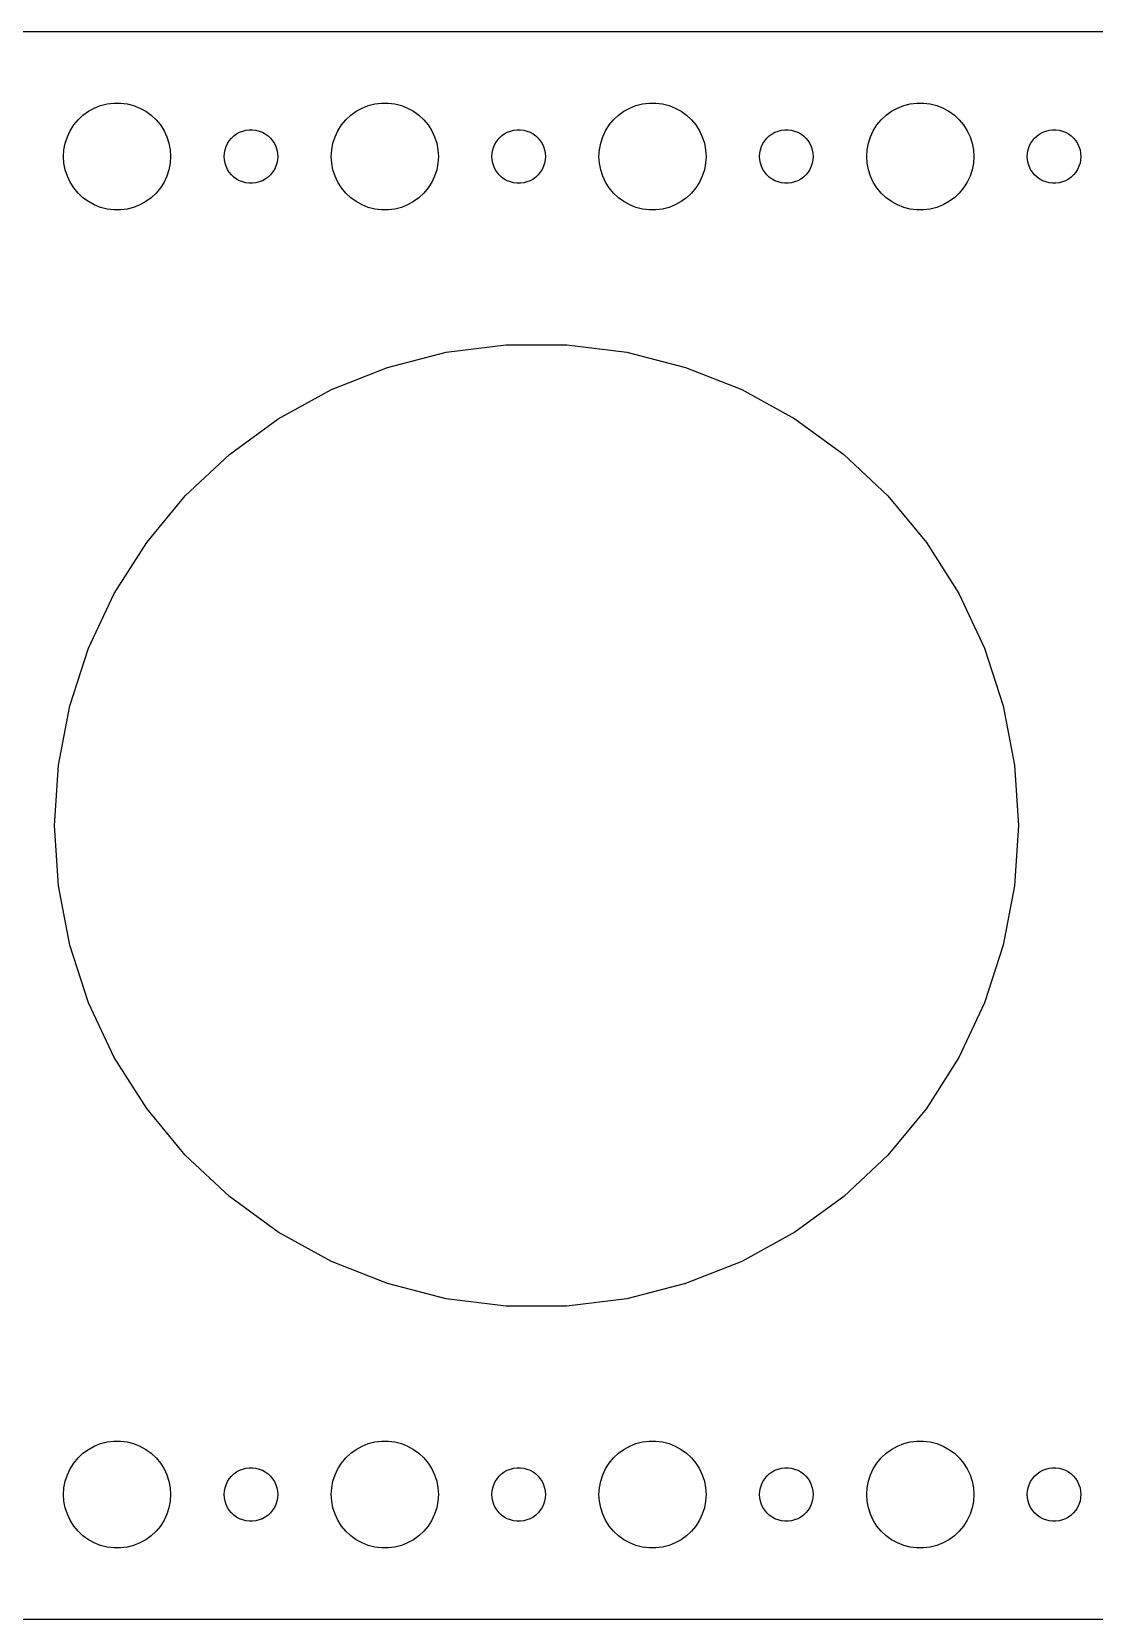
# Model space of a CAD drawing. Header units: metres. Extents: x -150 to 150, y -44 to 44.
# Drawn here: x -87.3 to -27.8, y -44.5 to 44.5 of the extents above; entities that cross this region are included whole.
import ezdxf

# ---------------------------------------------------------------- set-up
doc = ezdxf.new("R2010")
doc.units = ezdxf.units.M

msp = doc.modelspace()

# ---------------------------------------------------------------- linework, layer by layer
for p, q in [((144.814, 44.4901), (-144.814, 44.4901)), ((-84.1075, 40.033), (-83.7773, 40.2145)), ((-83.7773, 40.2145), (-83.427, 40.3532)), ((-83.427, 40.3532), (-83.0621, 40.4469)), ((-83.0621, 40.4469), (-82.6884, 40.4941)), ((-82.6884, 40.4941), (-82.3116, 40.4941)), ((-82.3116, 40.4941), (-81.9379, 40.4469)), ((-81.9379, 40.4469), (-81.573, 40.3532)), ((-81.573, 40.3532), (-81.2227, 40.2145)), ((-81.2227, 40.2145), (-80.8925, 40.033)), ((-69.1075, 40.033), (-68.7773, 40.2145)), ((-68.7773, 40.2145), (-68.427, 40.3532)), ((-68.427, 40.3532), (-68.0621, 40.4469)), ((-68.0621, 40.4469), (-67.6884, 40.4941)), ((-67.6884, 40.4941), (-67.3116, 40.4941)), ((-67.3116, 40.4941), (-66.9379, 40.4469)), ((-66.9379, 40.4469), (-66.573, 40.3532)), ((-66.573, 40.3532), (-66.2227, 40.2145)), ((-66.2227, 40.2145), (-65.8925, 40.033)), ((-54.1075, 40.033), (-53.7773, 40.2145)), ((-53.7773, 40.2145), (-53.427, 40.3532)), ((-53.427, 40.3532), (-53.0621, 40.4469)), ((-53.0621, 40.4469), (-52.6884, 40.4941)), ((-52.6884, 40.4941), (-52.3116, 40.4941)), ((-52.3116, 40.4941), (-51.9379, 40.4469)), ((-51.9379, 40.4469), (-51.5729, 40.3532)), ((-51.5729, 40.3532), (-51.2227, 40.2145)), ((-51.2227, 40.2145), (-50.8925, 40.033)), ((-39.1075, 40.033), (-38.7773, 40.2145)), ((-38.7773, 40.2145), (-38.427, 40.3532)), ((-38.427, 40.3532), (-38.0621, 40.4469)), ((-38.0621, 40.4469), (-37.6884, 40.4941)), ((-37.6884, 40.4941), (-37.3116, 40.4941)), ((-37.3116, 40.4941), (-36.9379, 40.4469)), ((-36.9379, 40.4469), (-36.5729, 40.3532)), ((-36.5729, 40.3532), (-36.2227, 40.2145)), ((-36.2227, 40.2145), (-35.8925, 40.033)), ((-85.1289, 38.9453), (-84.927, 39.2634)), ((-84.927, 39.2634), (-84.6869, 39.5536)), ((-84.6869, 39.5536), (-84.4123, 39.8115)), ((-84.4123, 39.8115), (-84.1075, 40.033)), ((-80.8925, 40.033), (-80.5877, 39.8115)), ((-80.5877, 39.8115), (-80.3131, 39.5536)), ((-80.3131, 39.5536), (-80.073, 39.2634)), ((-80.073, 39.2634), (-79.8711, 38.9453)), ((-70.1289, 38.9453), (-69.927, 39.2634)), ((-69.927, 39.2634), (-69.6869, 39.5536)), ((-69.6869, 39.5536), (-69.4123, 39.8115)), ((-69.4123, 39.8115), (-69.1075, 40.033)), ((-65.8925, 40.033), (-65.5877, 39.8115)), ((-65.5877, 39.8115), (-65.3131, 39.5536)), ((-65.3131, 39.5536), (-65.073, 39.2634)), ((-65.073, 39.2634), (-64.8711, 38.9453)), ((-55.1289, 38.9453), (-54.927, 39.2634)), ((-54.927, 39.2634), (-54.6869, 39.5536)), ((-54.6869, 39.5536), (-54.4123, 39.8115)), ((-54.4123, 39.8115), (-54.1075, 40.033)), ((-50.8925, 40.033), (-50.5877, 39.8115)), ((-50.5877, 39.8115), (-50.3131, 39.5536)), ((-50.3131, 39.5536), (-50.0729, 39.2634)), ((-50.0729, 39.2634), (-49.8711, 38.9453)), ((-40.1289, 38.9453), (-39.927, 39.2634)), ((-39.927, 39.2634), (-39.6869, 39.5536)), ((-39.6869, 39.5536), (-39.4123, 39.8115)), ((-39.4123, 39.8115), (-39.1075, 40.033)), ((-35.8925, 40.033), (-35.5877, 39.8115)), ((-35.5877, 39.8115), (-35.3131, 39.5536)), ((-35.3131, 39.5536), (-35.0729, 39.2634)), ((-35.0729, 39.2634), (-34.8711, 38.9453)), ((-85.4057, 38.2461), (-85.2893, 38.6044)), ((-85.2893, 38.6044), (-85.1289, 38.9453)), ((-79.8711, 38.9453), (-79.7107, 38.6044)), ((-79.7107, 38.6044), (-79.5943, 38.2461)), ((-76.3145, 38.2226), (-76.2135, 38.3817)), ((-76.2135, 38.3817), (-76.0934, 38.5268)), ((-76.0934, 38.5268), (-75.9561, 38.6558)), ((-75.9561, 38.6558), (-75.8037, 38.7665)), ((-75.8037, 38.7665), (-75.6387, 38.8572)), ((-75.6387, 38.8572), (-75.4635, 38.9266)), ((-75.4635, 38.9266), (-75.2811, 38.9734)), ((-75.2811, 38.9734), (-75.0942, 38.997)), ((-75.0942, 38.997), (-74.9058, 38.997)), ((-74.9058, 38.997), (-74.7189, 38.9734)), ((-74.7189, 38.9734), (-74.5365, 38.9266)), ((-74.5365, 38.9266), (-74.3613, 38.8572)), ((-74.3613, 38.8572), (-74.1963, 38.7665)), ((-74.1963, 38.7665), (-74.0439, 38.6558)), ((-74.0439, 38.6558), (-73.9065, 38.5268)), ((-73.9065, 38.5268), (-73.7865, 38.3817)), ((-73.7865, 38.3817), (-73.6855, 38.2226)), ((-70.4057, 38.2461), (-70.2893, 38.6044)), ((-70.2893, 38.6044), (-70.1289, 38.9453)), ((-64.8711, 38.9453), (-64.7107, 38.6044)), ((-64.7107, 38.6044), (-64.5943, 38.2461)), ((-61.3145, 38.2226), (-61.2135, 38.3817)), ((-61.2135, 38.3817), (-61.0934, 38.5268)), ((-61.0934, 38.5268), (-60.9561, 38.6558)), ((-60.9561, 38.6558), (-60.8037, 38.7665)), ((-60.8037, 38.7665), (-60.6387, 38.8572)), ((-60.6387, 38.8572), (-60.4635, 38.9266)), ((-60.4635, 38.9266), (-60.2811, 38.9734)), ((-60.2811, 38.9734), (-60.0942, 38.997)), ((-60.0942, 38.997), (-59.9058, 38.997)), ((-59.9058, 38.997), (-59.7189, 38.9734)), ((-59.7189, 38.9734), (-59.5365, 38.9266)), ((-59.5365, 38.9266), (-59.3613, 38.8572)), ((-59.3613, 38.8572), (-59.1963, 38.7665)), ((-59.1963, 38.7665), (-59.0439, 38.6558)), ((-59.0439, 38.6558), (-58.9065, 38.5268)), ((-58.9065, 38.5268), (-58.7865, 38.3817)), ((-58.7865, 38.3817), (-58.6855, 38.2226)), ((-55.4057, 38.2461), (-55.2893, 38.6044)), ((-55.2893, 38.6044), (-55.1289, 38.9453)), ((-49.8711, 38.9453), (-49.7107, 38.6044)), ((-49.7107, 38.6044), (-49.5942, 38.2461)), ((-46.3145, 38.2226), (-46.2135, 38.3817)), ((-46.2135, 38.3817), (-46.0934, 38.5268)), ((-46.0934, 38.5268), (-45.9561, 38.6558)), ((-45.9561, 38.6558), (-45.8037, 38.7665)), ((-45.8037, 38.7665), (-45.6387, 38.8572)), ((-45.6387, 38.8572), (-45.4635, 38.9266)), ((-45.4635, 38.9266), (-45.2811, 38.9734)), ((-45.2811, 38.9734), (-45.0942, 38.997)), ((-45.0942, 38.997), (-44.9058, 38.997)), ((-44.9058, 38.997), (-44.7189, 38.9734)), ((-44.7189, 38.9734), (-44.5365, 38.9266)), ((-44.5365, 38.9266), (-44.3613, 38.8572)), ((-44.3613, 38.8572), (-44.1963, 38.7665)), ((-44.1963, 38.7665), (-44.0439, 38.6558)), ((-44.0439, 38.6558), (-43.9065, 38.5268)), ((-43.9065, 38.5268), (-43.7865, 38.3817)), ((-43.7865, 38.3817), (-43.6855, 38.2226)), ((-40.4057, 38.2461), (-40.2893, 38.6044)), ((-40.2893, 38.6044), (-40.1289, 38.9453)), ((-34.8711, 38.9453), (-34.7107, 38.6044)), ((-34.7107, 38.6044), (-34.5942, 38.2461)), ((-31.3145, 38.2226), (-31.2135, 38.3817)), ((-31.2135, 38.3817), (-31.0934, 38.5268)), ((-31.0934, 38.5268), (-30.9561, 38.6558)), ((-30.9561, 38.6558), (-30.8037, 38.7665)), ((-30.8037, 38.7665), (-30.6387, 38.8572)), ((-30.6387, 38.8572), (-30.4635, 38.9266)), ((-30.4635, 38.9266), (-30.2811, 38.9734)), ((-30.2811, 38.9734), (-30.0942, 38.997)), ((-30.0942, 38.997), (-29.9058, 38.997)), ((-29.9058, 38.997), (-29.7189, 38.9734)), ((-29.7189, 38.9734), (-29.5365, 38.9266)), ((-29.5365, 38.9266), (-29.3613, 38.8572)), ((-29.3613, 38.8572), (-29.1963, 38.7665)), ((-29.1963, 38.7665), (-29.0439, 38.6558)), ((-29.0439, 38.6558), (-28.9065, 38.5268)), ((-28.9065, 38.5268), (-28.7865, 38.3817)), ((-28.7865, 38.3817), (-28.6855, 38.2226)), ((-85.5, 37.5), (-85.4763, 37.876)), ((-85.4763, 37.124), (-85.5, 37.5)), ((-85.4763, 37.876), (-85.4057, 38.2461)), ((-79.5943, 38.2461), (-79.5237, 37.876)), ((-79.5237, 37.876), (-79.5, 37.5)), ((-79.5, 37.5), (-79.5237, 37.124)), ((-76.5, 37.5), (-76.4882, 37.688)), ((-76.4882, 37.312), (-76.5, 37.5)), ((-76.4882, 37.688), (-76.4529, 37.873)), ((-76.4529, 37.873), (-76.3947, 38.0522)), ((-76.3947, 38.0522), (-76.3145, 38.2226)), ((-73.6855, 38.2226), (-73.6053, 38.0522)), ((-73.6053, 38.0522), (-73.5471, 37.873)), ((-73.5471, 37.873), (-73.5118, 37.688)), ((-73.5118, 37.688), (-73.5, 37.5)), ((-73.5, 37.5), (-73.5118, 37.312)), ((-70.5, 37.5), (-70.4763, 37.876)), ((-70.4763, 37.124), (-70.5, 37.5)), ((-70.4763, 37.876), (-70.4057, 38.2461)), ((-64.5943, 38.2461), (-64.5237, 37.876)), ((-64.5237, 37.876), (-64.5, 37.5)), ((-64.5, 37.5), (-64.5237, 37.124)), ((-61.5, 37.5), (-61.4882, 37.688)), ((-61.4882, 37.312), (-61.5, 37.5)), ((-61.4882, 37.688), (-61.4529, 37.873)), ((-61.4529, 37.873), (-61.3947, 38.0522)), ((-61.3947, 38.0522), (-61.3145, 38.2226)), ((-58.6855, 38.2226), (-58.6053, 38.0522)), ((-58.6053, 38.0522), (-58.5471, 37.873)), ((-58.5471, 37.873), (-58.5118, 37.688)), ((-58.5118, 37.688), (-58.5, 37.5)), ((-58.5, 37.5), (-58.5118, 37.312)), ((-55.5, 37.5), (-55.4763, 37.876)), ((-55.4763, 37.124), (-55.5, 37.5)), ((-55.4763, 37.876), (-55.4057, 38.2461)), ((-49.5942, 38.2461), (-49.5237, 37.876)), ((-49.5237, 37.876), (-49.5, 37.5)), ((-49.5, 37.5), (-49.5237, 37.124)), ((-46.5, 37.5), (-46.4882, 37.688)), ((-46.4882, 37.312), (-46.5, 37.5)), ((-46.4882, 37.688), (-46.4529, 37.873)), ((-46.4529, 37.873), (-46.3947, 38.0522)), ((-46.3947, 38.0522), (-46.3145, 38.2226)), ((-43.6855, 38.2226), (-43.6053, 38.0522)), ((-43.6053, 38.0522), (-43.5471, 37.873)), ((-43.5471, 37.873), (-43.5118, 37.688)), ((-43.5118, 37.688), (-43.5, 37.5)), ((-43.5, 37.5), (-43.5118, 37.312)), ((-40.5, 37.5), (-40.4763, 37.876)), ((-40.4763, 37.124), (-40.5, 37.5)), ((-40.4763, 37.876), (-40.4057, 38.2461)), ((-34.5942, 38.2461), (-34.5237, 37.876)), ((-34.5237, 37.876), (-34.5, 37.5)), ((-34.5, 37.5), (-34.5237, 37.124)), ((-31.5, 37.5), (-31.4882, 37.688)), ((-31.4882, 37.312), (-31.5, 37.5)), ((-31.4882, 37.688), (-31.4529, 37.873)), ((-31.4529, 37.873), (-31.3947, 38.0522)), ((-31.3947, 38.0522), (-31.3145, 38.2226)), ((-28.6855, 38.2226), (-28.6053, 38.0522)), ((-28.6053, 38.0522), (-28.5471, 37.873)), ((-28.5471, 37.873), (-28.5118, 37.688)), ((-28.5118, 37.688), (-28.5, 37.5)), ((-28.5, 37.5), (-28.5118, 37.312)), ((-85.4057, 36.7539), (-85.4763, 37.124)), ((-85.2893, 36.3956), (-85.4057, 36.7539)), ((-79.5943, 36.7539), (-79.7107, 36.3956)), ((-79.5237, 37.124), (-79.5943, 36.7539)), ((-76.4529, 37.127), (-76.4882, 37.312)), ((-76.3947, 36.9478), (-76.4529, 37.127)), ((-76.3145, 36.7774), (-76.3947, 36.9478)), ((-76.2135, 36.6183), (-76.3145, 36.7774)), ((-76.0934, 36.4732), (-76.2135, 36.6183)), ((-73.7865, 36.6183), (-73.9065, 36.4732)), ((-73.6855, 36.7774), (-73.7865, 36.6183)), ((-73.6053, 36.9478), (-73.6855, 36.7774)), ((-73.5471, 37.127), (-73.6053, 36.9478)), ((-73.5118, 37.312), (-73.5471, 37.127)), ((-70.4057, 36.7539), (-70.4763, 37.124)), ((-70.2893, 36.3956), (-70.4057, 36.7539)), ((-64.5943, 36.7539), (-64.7107, 36.3956)), ((-64.5237, 37.124), (-64.5943, 36.7539)), ((-61.4529, 37.127), (-61.4882, 37.312)), ((-61.3947, 36.9478), (-61.4529, 37.127)), ((-61.3145, 36.7774), (-61.3947, 36.9478)), ((-61.2135, 36.6183), (-61.3145, 36.7774)), ((-61.0934, 36.4732), (-61.2135, 36.6183)), ((-58.7865, 36.6183), (-58.9065, 36.4732)), ((-58.6855, 36.7774), (-58.7865, 36.6183)), ((-58.6053, 36.9478), (-58.6855, 36.7774)), ((-58.5471, 37.127), (-58.6053, 36.9478)), ((-58.5118, 37.312), (-58.5471, 37.127)), ((-55.4057, 36.7539), (-55.4763, 37.124)), ((-55.2893, 36.3956), (-55.4057, 36.7539)), ((-49.5942, 36.7539), (-49.7107, 36.3956)), ((-49.5237, 37.124), (-49.5942, 36.7539)), ((-46.4529, 37.127), (-46.4882, 37.312)), ((-46.3947, 36.9478), (-46.4529, 37.127)), ((-46.3145, 36.7774), (-46.3947, 36.9478)), ((-46.2135, 36.6183), (-46.3145, 36.7774)), ((-46.0934, 36.4732), (-46.2135, 36.6183)), ((-43.7865, 36.6183), (-43.9065, 36.4732)), ((-43.6855, 36.7774), (-43.7865, 36.6183)), ((-43.6053, 36.9478), (-43.6855, 36.7774)), ((-43.5471, 37.127), (-43.6053, 36.9478)), ((-43.5118, 37.312), (-43.5471, 37.127)), ((-40.4057, 36.7539), (-40.4763, 37.124)), ((-40.2893, 36.3956), (-40.4057, 36.7539)), ((-34.5942, 36.7539), (-34.7107, 36.3956)), ((-34.5237, 37.124), (-34.5942, 36.7539)), ((-31.4529, 37.127), (-31.4882, 37.312)), ((-31.3947, 36.9478), (-31.4529, 37.127)), ((-31.3145, 36.7774), (-31.3947, 36.9478)), ((-31.2135, 36.6183), (-31.3145, 36.7774)), ((-31.0934, 36.4732), (-31.2135, 36.6183)), ((-28.7865, 36.6183), (-28.9065, 36.4732)), ((-28.6855, 36.7774), (-28.7865, 36.6183)), ((-28.6053, 36.9478), (-28.6855, 36.7774)), ((-28.5471, 37.127), (-28.6053, 36.9478)), ((-28.5118, 37.312), (-28.5471, 37.127)), ((-85.1289, 36.0547), (-85.2893, 36.3956)), ((-84.927, 35.7366), (-85.1289, 36.0547)), ((-84.6869, 35.4464), (-84.927, 35.7366)), ((-80.073, 35.7366), (-80.3131, 35.4464)), ((-79.8711, 36.0547), (-80.073, 35.7366)), ((-79.7107, 36.3956), (-79.8711, 36.0547)), ((-75.9561, 36.3442), (-76.0934, 36.4732)), ((-75.8037, 36.2335), (-75.9561, 36.3442)), ((-75.6387, 36.1428), (-75.8037, 36.2335)), ((-75.4635, 36.0734), (-75.6387, 36.1428)), ((-75.2811, 36.0266), (-75.4635, 36.0734)), ((-75.0942, 36.003), (-75.2811, 36.0266)), ((-74.9058, 36.003), (-75.0942, 36.003)), ((-74.7189, 36.0266), (-74.9058, 36.003)), ((-74.5365, 36.0734), (-74.7189, 36.0266)), ((-74.3613, 36.1428), (-74.5365, 36.0734)), ((-74.1963, 36.2335), (-74.3613, 36.1428)), ((-74.0439, 36.3442), (-74.1963, 36.2335)), ((-73.9065, 36.4732), (-74.0439, 36.3442)), ((-70.1289, 36.0547), (-70.2893, 36.3956)), ((-69.927, 35.7366), (-70.1289, 36.0547)), ((-69.6869, 35.4464), (-69.927, 35.7366)), ((-65.073, 35.7366), (-65.3131, 35.4464)), ((-64.8711, 36.0547), (-65.073, 35.7366)), ((-64.7107, 36.3956), (-64.8711, 36.0547)), ((-60.9561, 36.3442), (-61.0934, 36.4732)), ((-60.8037, 36.2335), (-60.9561, 36.3442)), ((-60.6387, 36.1428), (-60.8037, 36.2335)), ((-60.4635, 36.0734), (-60.6387, 36.1428)), ((-60.2811, 36.0266), (-60.4635, 36.0734)), ((-60.0942, 36.003), (-60.2811, 36.0266)), ((-59.9058, 36.003), (-60.0942, 36.003)), ((-59.7189, 36.0266), (-59.9058, 36.003)), ((-59.5365, 36.0734), (-59.7189, 36.0266)), ((-59.3613, 36.1428), (-59.5365, 36.0734)), ((-59.1963, 36.2335), (-59.3613, 36.1428)), ((-59.0439, 36.3442), (-59.1963, 36.2335)), ((-58.9065, 36.4732), (-59.0439, 36.3442)), ((-55.1289, 36.0547), (-55.2893, 36.3956)), ((-54.927, 35.7366), (-55.1289, 36.0547)), ((-54.6869, 35.4464), (-54.927, 35.7366)), ((-50.0729, 35.7366), (-50.3131, 35.4464)), ((-49.8711, 36.0547), (-50.0729, 35.7366)), ((-49.7107, 36.3956), (-49.8711, 36.0547)), ((-45.9561, 36.3442), (-46.0934, 36.4732)), ((-45.8037, 36.2335), (-45.9561, 36.3442)), ((-45.6387, 36.1428), (-45.8037, 36.2335)), ((-45.4635, 36.0734), (-45.6387, 36.1428)), ((-45.2811, 36.0266), (-45.4635, 36.0734)), ((-45.0942, 36.003), (-45.2811, 36.0266)), ((-44.9058, 36.003), (-45.0942, 36.003)), ((-44.7189, 36.0266), (-44.9058, 36.003)), ((-44.5365, 36.0734), (-44.7189, 36.0266)), ((-44.3613, 36.1428), (-44.5365, 36.0734)), ((-44.1963, 36.2335), (-44.3613, 36.1428)), ((-44.0439, 36.3442), (-44.1963, 36.2335)), ((-43.9065, 36.4732), (-44.0439, 36.3442)), ((-40.1289, 36.0547), (-40.2893, 36.3956)), ((-39.927, 35.7366), (-40.1289, 36.0547)), ((-39.6869, 35.4464), (-39.927, 35.7366)), ((-35.0729, 35.7366), (-35.3131, 35.4464)), ((-34.8711, 36.0547), (-35.0729, 35.7366)), ((-34.7107, 36.3956), (-34.8711, 36.0547)), ((-30.9561, 36.3442), (-31.0934, 36.4732)), ((-30.8037, 36.2335), (-30.9561, 36.3442)), ((-30.6387, 36.1428), (-30.8037, 36.2335)), ((-30.4635, 36.0734), (-30.6387, 36.1428)), ((-30.2811, 36.0266), (-30.4635, 36.0734)), ((-30.0942, 36.003), (-30.2811, 36.0266)), ((-29.9058, 36.003), (-30.0942, 36.003)), ((-29.7189, 36.0266), (-29.9058, 36.003)), ((-29.5365, 36.0734), (-29.7189, 36.0266)), ((-29.3613, 36.1428), (-29.5365, 36.0734)), ((-29.1963, 36.2335), (-29.3613, 36.1428)), ((-29.0439, 36.3442), (-29.1963, 36.2335)), ((-28.9065, 36.4732), (-29.0439, 36.3442)), ((-84.4123, 35.1885), (-84.6869, 35.4464)), ((-84.1075, 34.967), (-84.4123, 35.1885)), ((-83.7773, 34.7855), (-84.1075, 34.967)), ((-83.427, 34.6468), (-83.7773, 34.7855)), ((-81.2227, 34.7855), (-81.573, 34.6468)), ((-80.8925, 34.967), (-81.2227, 34.7855)), ((-80.5877, 35.1885), (-80.8925, 34.967)), ((-80.3131, 35.4464), (-80.5877, 35.1885)), ((-69.4123, 35.1885), (-69.6869, 35.4464)), ((-69.1075, 34.967), (-69.4123, 35.1885)), ((-68.7773, 34.7855), (-69.1075, 34.967)), ((-68.427, 34.6468), (-68.7773, 34.7855)), ((-66.2227, 34.7855), (-66.573, 34.6468)), ((-65.8925, 34.967), (-66.2227, 34.7855)), ((-65.5877, 35.1885), (-65.8925, 34.967)), ((-65.3131, 35.4464), (-65.5877, 35.1885)), ((-54.4123, 35.1885), (-54.6869, 35.4464)), ((-54.1075, 34.967), (-54.4123, 35.1885)), ((-53.7773, 34.7855), (-54.1075, 34.967)), ((-53.427, 34.6468), (-53.7773, 34.7855)), ((-51.2227, 34.7855), (-51.5729, 34.6468)), ((-50.8925, 34.967), (-51.2227, 34.7855)), ((-50.5877, 35.1885), (-50.8925, 34.967)), ((-50.3131, 35.4464), (-50.5877, 35.1885)), ((-39.4123, 35.1885), (-39.6869, 35.4464)), ((-39.1075, 34.967), (-39.4123, 35.1885)), ((-38.7773, 34.7855), (-39.1075, 34.967)), ((-38.427, 34.6468), (-38.7773, 34.7855)), ((-36.2227, 34.7855), (-36.5729, 34.6468)), ((-35.8925, 34.967), (-36.2227, 34.7855)), ((-35.5877, 35.1885), (-35.8925, 34.967)), ((-35.3131, 35.4464), (-35.5877, 35.1885)), ((-83.0621, 34.5531), (-83.427, 34.6468)), ((-82.6884, 34.5059), (-83.0621, 34.5531)), ((-82.3116, 34.5059), (-82.6884, 34.5059)), ((-81.9379, 34.5531), (-82.3116, 34.5059)), ((-81.573, 34.6468), (-81.9379, 34.5531)), ((-68.0621, 34.5531), (-68.427, 34.6468)), ((-67.6884, 34.5059), (-68.0621, 34.5531)), ((-67.3116, 34.5059), (-67.6884, 34.5059)), ((-66.9379, 34.5531), (-67.3116, 34.5059)), ((-66.573, 34.6468), (-66.9379, 34.5531)), ((-53.0621, 34.5531), (-53.427, 34.6468)), ((-52.6884, 34.5059), (-53.0621, 34.5531)), ((-52.3116, 34.5059), (-52.6884, 34.5059)), ((-51.9379, 34.5531), (-52.3116, 34.5059)), ((-51.5729, 34.6468), (-51.9379, 34.5531)), ((-38.0621, 34.5531), (-38.427, 34.6468)), ((-37.6884, 34.5059), (-38.0621, 34.5531)), ((-37.3116, 34.5059), (-37.6884, 34.5059)), ((-36.9379, 34.5531), (-37.3116, 34.5059)), ((-36.5729, 34.6468), (-36.9379, 34.5531)), ((-64.0593, 26.5217), (-60.6953, 26.9467)), ((-60.6953, 26.9467), (-57.3047, 26.9467)), ((-57.3047, 26.9467), (-53.9407, 26.5217)), ((-67.3435, 25.6785), (-64.0593, 26.5217)), ((-53.9407, 26.5217), (-50.6565, 25.6785)), ((-70.496, 24.4303), (-67.3435, 25.6785)), ((-50.6565, 25.6785), (-47.504, 24.4303)), ((-73.4673, 22.7968), (-70.496, 24.4303)), ((-47.504, 24.4303), (-44.5327, 22.7968)), ((-76.2104, 20.8038), (-73.4673, 22.7968)), ((-44.5327, 22.7968), (-41.7896, 20.8038)), ((-78.6821, 18.4828), (-76.2104, 20.8038)), ((-41.7896, 20.8038), (-39.3178, 18.4828)), ((-80.8435, 15.8702), (-78.6821, 18.4828)), ((-39.3178, 18.4828), (-37.1565, 15.8702)), ((-82.6603, 13.0073), (-80.8435, 15.8702)), ((-37.1565, 15.8702), (-35.3397, 13.0073)), ((-84.104, 9.93936), (-82.6603, 13.0073)), ((-35.3397, 13.0073), (-33.896, 9.93936)), ((-85.1517, 6.71461), (-84.104, 9.93936)), ((-33.896, 9.93936), (-32.8483, 6.71461)), ((-85.7871, 3.38399), (-85.1517, 6.71461)), ((-32.8483, 6.71461), (-32.2129, 3.38399)), ((-86, 0), (-85.7871, 3.38399)), ((-32.2129, 3.38399), (-32, 0)), ((-85.7871, -3.38399), (-86, 0)), ((-32, 0), (-32.2129, -3.38399)), ((-85.1517, -6.71461), (-85.7871, -3.38399)), ((-32.2129, -3.38399), (-32.8483, -6.71461)), ((-84.104, -9.93936), (-85.1517, -6.71461)), ((-32.8483, -6.71461), (-33.896, -9.93936)), ((-82.6603, -13.0073), (-84.104, -9.93936)), ((-33.896, -9.93936), (-35.3397, -13.0073)), ((-80.8435, -15.8702), (-82.6603, -13.0073)), ((-35.3397, -13.0073), (-37.1565, -15.8702)), ((-78.6821, -18.4828), (-80.8435, -15.8702)), ((-37.1565, -15.8702), (-39.3178, -18.4828)), ((-76.2104, -20.8038), (-78.6821, -18.4828)), ((-39.3178, -18.4828), (-41.7896, -20.8038)), ((-73.4673, -22.7968), (-76.2104, -20.8038)), ((-41.7896, -20.8038), (-44.5327, -22.7968)), ((-70.496, -24.4303), (-73.4673, -22.7968)), ((-44.5327, -22.7968), (-47.504, -24.4303)), ((-67.3435, -25.6785), (-70.496, -24.4303)), ((-47.504, -24.4303), (-50.6565, -25.6785)), ((-64.0593, -26.5217), (-67.3435, -25.6785)), ((-50.6565, -25.6785), (-53.9407, -26.5217)), ((-60.6953, -26.9467), (-64.0593, -26.5217)), ((-53.9407, -26.5217), (-57.3047, -26.9467)), ((-57.3047, -26.9467), (-60.6953, -26.9467)), ((-83.7773, -34.7855), (-83.427, -34.6468)), ((-83.427, -34.6468), (-83.0621, -34.5531)), ((-83.0621, -34.5531), (-82.6884, -34.5059)), ((-82.6884, -34.5059), (-82.3116, -34.5059)), ((-82.3116, -34.5059), (-81.9379, -34.5531)), ((-81.9379, -34.5531), (-81.573, -34.6468)), ((-81.573, -34.6468), (-81.2227, -34.7855)), ((-68.7773, -34.7855), (-68.427, -34.6468)), ((-68.427, -34.6468), (-68.0621, -34.5531)), ((-68.0621, -34.5531), (-67.6884, -34.5059)), ((-67.6884, -34.5059), (-67.3116, -34.5059)), ((-67.3116, -34.5059), (-66.9379, -34.5531)), ((-66.9379, -34.5531), (-66.573, -34.6468)), ((-66.573, -34.6468), (-66.2227, -34.7855)), ((-53.7773, -34.7855), (-53.427, -34.6468)), ((-53.427, -34.6468), (-53.0621, -34.5531)), ((-53.0621, -34.5531), (-52.6884, -34.5059)), ((-52.6884, -34.5059), (-52.3116, -34.5059)), ((-52.3116, -34.5059), (-51.9379, -34.5531)), ((-51.9379, -34.5531), (-51.5729, -34.6468)), ((-51.5729, -34.6468), (-51.2227, -34.7855)), ((-38.7773, -34.7855), (-38.427, -34.6468)), ((-38.427, -34.6468), (-38.0621, -34.5531)), ((-38.0621, -34.5531), (-37.6884, -34.5059)), ((-37.6884, -34.5059), (-37.3116, -34.5059)), ((-37.3116, -34.5059), (-36.9379, -34.5531)), ((-36.9379, -34.5531), (-36.5729, -34.6468)), ((-36.5729, -34.6468), (-36.2227, -34.7855)), ((-84.927, -35.7366), (-84.6869, -35.4464)), ((-84.6869, -35.4464), (-84.4123, -35.1885)), ((-84.4123, -35.1885), (-84.1075, -34.967)), ((-84.1075, -34.967), (-83.7773, -34.7855)), ((-81.2227, -34.7855), (-80.8925, -34.967)), ((-80.8925, -34.967), (-80.5877, -35.1885)), ((-80.5877, -35.1885), (-80.3131, -35.4464)), ((-80.3131, -35.4464), (-80.073, -35.7366)), ((-69.927, -35.7366), (-69.6869, -35.4464)), ((-69.6869, -35.4464), (-69.4123, -35.1885)), ((-69.4123, -35.1885), (-69.1075, -34.967)), ((-69.1075, -34.967), (-68.7773, -34.7855)), ((-66.2227, -34.7855), (-65.8925, -34.967)), ((-65.8925, -34.967), (-65.5877, -35.1885)), ((-65.5877, -35.1885), (-65.3131, -35.4464)), ((-65.3131, -35.4464), (-65.073, -35.7366)), ((-54.927, -35.7366), (-54.6869, -35.4464)), ((-54.6869, -35.4464), (-54.4123, -35.1885)), ((-54.4123, -35.1885), (-54.1075, -34.967)), ((-54.1075, -34.967), (-53.7773, -34.7855)), ((-51.2227, -34.7855), (-50.8925, -34.967)), ((-50.8925, -34.967), (-50.5877, -35.1885)), ((-50.5877, -35.1885), (-50.3131, -35.4464)), ((-50.3131, -35.4464), (-50.0729, -35.7366)), ((-39.927, -35.7366), (-39.6869, -35.4464)), ((-39.6869, -35.4464), (-39.4123, -35.1885)), ((-39.4123, -35.1885), (-39.1075, -34.967)), ((-39.1075, -34.967), (-38.7773, -34.7855)), ((-36.2227, -34.7855), (-35.8925, -34.967)), ((-35.8925, -34.967), (-35.5877, -35.1885)), ((-35.5877, -35.1885), (-35.3131, -35.4464)), ((-35.3131, -35.4464), (-35.0729, -35.7366)), ((-85.4057, -36.7539), (-85.2893, -36.3956)), ((-85.2893, -36.3956), (-85.1289, -36.0547)), ((-85.1289, -36.0547), (-84.927, -35.7366)), ((-80.073, -35.7366), (-79.8711, -36.0547)), ((-79.8711, -36.0547), (-79.7107, -36.3956)), ((-79.7107, -36.3956), (-79.5943, -36.7539)), ((-76.2135, -36.6183), (-76.0934, -36.4732)), ((-76.0934, -36.4732), (-75.9561, -36.3442)), ((-75.9561, -36.3442), (-75.8037, -36.2335)), ((-75.8037, -36.2335), (-75.6387, -36.1428)), ((-75.6387, -36.1428), (-75.4635, -36.0734)), ((-75.4635, -36.0734), (-75.2811, -36.0266)), ((-75.2811, -36.0266), (-75.0942, -36.003)), ((-75.0942, -36.003), (-74.9058, -36.003)), ((-74.9058, -36.003), (-74.7189, -36.0266)), ((-74.7189, -36.0266), (-74.5365, -36.0734)), ((-74.5365, -36.0734), (-74.3613, -36.1428)), ((-74.3613, -36.1428), (-74.1963, -36.2335)), ((-74.1963, -36.2335), (-74.0439, -36.3442)), ((-74.0439, -36.3442), (-73.9065, -36.4732)), ((-73.9065, -36.4732), (-73.7865, -36.6183)), ((-70.4057, -36.7539), (-70.2893, -36.3956)), ((-70.2893, -36.3956), (-70.1289, -36.0547)), ((-70.1289, -36.0547), (-69.927, -35.7366)), ((-65.073, -35.7366), (-64.8711, -36.0547)), ((-64.8711, -36.0547), (-64.7107, -36.3956)), ((-64.7107, -36.3956), (-64.5943, -36.7539)), ((-61.2135, -36.6183), (-61.0934, -36.4732)), ((-61.0934, -36.4732), (-60.9561, -36.3442)), ((-60.9561, -36.3442), (-60.8037, -36.2335)), ((-60.8037, -36.2335), (-60.6387, -36.1428)), ((-60.6387, -36.1428), (-60.4635, -36.0734)), ((-60.4635, -36.0734), (-60.2811, -36.0266)), ((-60.2811, -36.0266), (-60.0942, -36.003)), ((-60.0942, -36.003), (-59.9058, -36.003)), ((-59.9058, -36.003), (-59.7189, -36.0266)), ((-59.7189, -36.0266), (-59.5365, -36.0734)), ((-59.5365, -36.0734), (-59.3613, -36.1428)), ((-59.3613, -36.1428), (-59.1963, -36.2335)), ((-59.1963, -36.2335), (-59.0439, -36.3442)), ((-59.0439, -36.3442), (-58.9065, -36.4732)), ((-58.9065, -36.4732), (-58.7865, -36.6183)), ((-55.4057, -36.7539), (-55.2893, -36.3956)), ((-55.2893, -36.3956), (-55.1289, -36.0547)), ((-55.1289, -36.0547), (-54.927, -35.7366)), ((-50.0729, -35.7366), (-49.8711, -36.0547)), ((-49.8711, -36.0547), (-49.7107, -36.3956)), ((-49.7107, -36.3956), (-49.5942, -36.7539)), ((-46.2135, -36.6183), (-46.0934, -36.4732)), ((-46.0934, -36.4732), (-45.9561, -36.3442)), ((-45.9561, -36.3442), (-45.8037, -36.2335)), ((-45.8037, -36.2335), (-45.6387, -36.1428)), ((-45.6387, -36.1428), (-45.4635, -36.0734)), ((-45.4635, -36.0734), (-45.2811, -36.0266)), ((-45.2811, -36.0266), (-45.0942, -36.003)), ((-45.0942, -36.003), (-44.9058, -36.003)), ((-44.9058, -36.003), (-44.7189, -36.0266)), ((-44.7189, -36.0266), (-44.5365, -36.0734)), ((-44.5365, -36.0734), (-44.3613, -36.1428)), ((-44.3613, -36.1428), (-44.1963, -36.2335)), ((-44.1963, -36.2335), (-44.0439, -36.3442)), ((-44.0439, -36.3442), (-43.9065, -36.4732)), ((-43.9065, -36.4732), (-43.7865, -36.6183)), ((-40.4057, -36.7539), (-40.2893, -36.3956)), ((-40.2893, -36.3956), (-40.1289, -36.0547)), ((-40.1289, -36.0547), (-39.927, -35.7366)), ((-35.0729, -35.7366), (-34.8711, -36.0547)), ((-34.8711, -36.0547), (-34.7107, -36.3956)), ((-34.7107, -36.3956), (-34.5942, -36.7539)), ((-31.2135, -36.6183), (-31.0934, -36.4732)), ((-31.0934, -36.4732), (-30.9561, -36.3442)), ((-30.9561, -36.3442), (-30.8037, -36.2335)), ((-30.8037, -36.2335), (-30.6387, -36.1428)), ((-30.6387, -36.1428), (-30.4635, -36.0734)), ((-30.4635, -36.0734), (-30.2811, -36.0266)), ((-30.2811, -36.0266), (-30.0942, -36.003)), ((-30.0942, -36.003), (-29.9058, -36.003)), ((-29.9058, -36.003), (-29.7189, -36.0266)), ((-29.7189, -36.0266), (-29.5365, -36.0734)), ((-29.5365, -36.0734), (-29.3613, -36.1428)), ((-29.3613, -36.1428), (-29.1963, -36.2335)), ((-29.1963, -36.2335), (-29.0439, -36.3442)), ((-29.0439, -36.3442), (-28.9065, -36.4732)), ((-28.9065, -36.4732), (-28.7865, -36.6183)), ((-85.5, -37.5), (-85.4763, -37.124)), ((-85.4763, -37.124), (-85.4057, -36.7539)), ((-79.5943, -36.7539), (-79.5237, -37.124)), ((-79.5237, -37.124), (-79.5, -37.5)), ((-76.5, -37.5), (-76.4882, -37.312)), ((-76.4882, -37.312), (-76.4529, -37.127)), ((-76.4529, -37.127), (-76.3947, -36.9478)), ((-76.3947, -36.9478), (-76.3145, -36.7774)), ((-76.3145, -36.7774), (-76.2135, -36.6183)), ((-73.7865, -36.6183), (-73.6855, -36.7774)), ((-73.6855, -36.7774), (-73.6053, -36.9478)), ((-73.6053, -36.9478), (-73.5471, -37.127)), ((-73.5471, -37.127), (-73.5118, -37.312)), ((-73.5118, -37.312), (-73.5, -37.5)), ((-70.5, -37.5), (-70.4763, -37.124)), ((-70.4763, -37.124), (-70.4057, -36.7539)), ((-64.5943, -36.7539), (-64.5237, -37.124)), ((-64.5237, -37.124), (-64.5, -37.5)), ((-61.5, -37.5), (-61.4882, -37.312)), ((-61.4882, -37.312), (-61.4529, -37.127)), ((-61.4529, -37.127), (-61.3947, -36.9478)), ((-61.3947, -36.9478), (-61.3145, -36.7774)), ((-61.3145, -36.7774), (-61.2135, -36.6183)), ((-58.7865, -36.6183), (-58.6855, -36.7774)), ((-58.6855, -36.7774), (-58.6053, -36.9478)), ((-58.6053, -36.9478), (-58.5471, -37.127)), ((-58.5471, -37.127), (-58.5118, -37.312)), ((-58.5118, -37.312), (-58.5, -37.5)), ((-55.5, -37.5), (-55.4763, -37.124)), ((-55.4763, -37.124), (-55.4057, -36.7539)), ((-49.5942, -36.7539), (-49.5237, -37.124)), ((-49.5237, -37.124), (-49.5, -37.5)), ((-46.5, -37.5), (-46.4882, -37.312)), ((-46.4882, -37.312), (-46.4529, -37.127)), ((-46.4529, -37.127), (-46.3947, -36.9478)), ((-46.3947, -36.9478), (-46.3145, -36.7774)), ((-46.3145, -36.7774), (-46.2135, -36.6183)), ((-43.7865, -36.6183), (-43.6855, -36.7774)), ((-43.6855, -36.7774), (-43.6053, -36.9478)), ((-43.6053, -36.9478), (-43.5471, -37.127)), ((-43.5471, -37.127), (-43.5118, -37.312)), ((-43.5118, -37.312), (-43.5, -37.5)), ((-40.5, -37.5), (-40.4763, -37.124)), ((-40.4763, -37.124), (-40.4057, -36.7539)), ((-34.5942, -36.7539), (-34.5237, -37.124)), ((-34.5237, -37.124), (-34.5, -37.5)), ((-31.5, -37.5), (-31.4882, -37.312)), ((-31.4882, -37.312), (-31.4529, -37.127)), ((-31.4529, -37.127), (-31.3947, -36.9478)), ((-31.3947, -36.9478), (-31.3145, -36.7774)), ((-31.3145, -36.7774), (-31.2135, -36.6183)), ((-28.7865, -36.6183), (-28.6855, -36.7774)), ((-28.6855, -36.7774), (-28.6053, -36.9478)), ((-28.6053, -36.9478), (-28.5471, -37.127)), ((-28.5471, -37.127), (-28.5118, -37.312)), ((-28.5118, -37.312), (-28.5, -37.5)), ((-85.4763, -37.876), (-85.5, -37.5)), ((-85.4057, -38.2461), (-85.4763, -37.876)), ((-85.2893, -38.6044), (-85.4057, -38.2461)), ((-79.5943, -38.2461), (-79.7107, -38.6044)), ((-79.5237, -37.876), (-79.5943, -38.2461)), ((-79.5, -37.5), (-79.5237, -37.876)), ((-76.4882, -37.688), (-76.5, -37.5)), ((-76.4529, -37.873), (-76.4882, -37.688)), ((-76.3947, -38.0522), (-76.4529, -37.873)), ((-76.3145, -38.2226), (-76.3947, -38.0522)), ((-76.2135, -38.3817), (-76.3145, -38.2226)), ((-73.6855, -38.2226), (-73.7865, -38.3817)), ((-73.6053, -38.0522), (-73.6855, -38.2226)), ((-73.5471, -37.873), (-73.6053, -38.0522)), ((-73.5118, -37.688), (-73.5471, -37.873)), ((-73.5, -37.5), (-73.5118, -37.688)), ((-70.4763, -37.876), (-70.5, -37.5)), ((-70.4057, -38.2461), (-70.4763, -37.876)), ((-70.2893, -38.6044), (-70.4057, -38.2461)), ((-64.5943, -38.2461), (-64.7107, -38.6044)), ((-64.5237, -37.876), (-64.5943, -38.2461)), ((-64.5, -37.5), (-64.5237, -37.876)), ((-61.4882, -37.688), (-61.5, -37.5)), ((-61.4529, -37.873), (-61.4882, -37.688)), ((-61.3947, -38.0522), (-61.4529, -37.873)), ((-61.3145, -38.2226), (-61.3947, -38.0522)), ((-61.2135, -38.3817), (-61.3145, -38.2226)), ((-58.6855, -38.2226), (-58.7865, -38.3817)), ((-58.6053, -38.0522), (-58.6855, -38.2226)), ((-58.5471, -37.873), (-58.6053, -38.0522)), ((-58.5118, -37.688), (-58.5471, -37.873)), ((-58.5, -37.5), (-58.5118, -37.688)), ((-55.4763, -37.876), (-55.5, -37.5)), ((-55.4057, -38.2461), (-55.4763, -37.876)), ((-55.2893, -38.6044), (-55.4057, -38.2461)), ((-49.5942, -38.2461), (-49.7107, -38.6044)), ((-49.5237, -37.876), (-49.5942, -38.2461)), ((-49.5, -37.5), (-49.5237, -37.876)), ((-46.4882, -37.688), (-46.5, -37.5)), ((-46.4529, -37.873), (-46.4882, -37.688)), ((-46.3947, -38.0522), (-46.4529, -37.873)), ((-46.3145, -38.2226), (-46.3947, -38.0522)), ((-46.2135, -38.3817), (-46.3145, -38.2226)), ((-43.6855, -38.2226), (-43.7865, -38.3817)), ((-43.6053, -38.0522), (-43.6855, -38.2226)), ((-43.5471, -37.873), (-43.6053, -38.0522)), ((-43.5118, -37.688), (-43.5471, -37.873)), ((-43.5, -37.5), (-43.5118, -37.688)), ((-40.4763, -37.876), (-40.5, -37.5)), ((-40.4057, -38.2461), (-40.4763, -37.876)), ((-40.2893, -38.6044), (-40.4057, -38.2461)), ((-34.5942, -38.2461), (-34.7107, -38.6044)), ((-34.5237, -37.876), (-34.5942, -38.2461)), ((-34.5, -37.5), (-34.5237, -37.876)), ((-31.4882, -37.688), (-31.5, -37.5)), ((-31.4529, -37.873), (-31.4882, -37.688)), ((-31.3947, -38.0522), (-31.4529, -37.873)), ((-31.3145, -38.2226), (-31.3947, -38.0522)), ((-31.2135, -38.3817), (-31.3145, -38.2226)), ((-28.6855, -38.2226), (-28.7865, -38.3817)), ((-28.6053, -38.0522), (-28.6855, -38.2226)), ((-28.5471, -37.873), (-28.6053, -38.0522)), ((-28.5118, -37.688), (-28.5471, -37.873)), ((-28.5, -37.5), (-28.5118, -37.688)), ((-85.1289, -38.9453), (-85.2893, -38.6044)), ((-84.927, -39.2634), (-85.1289, -38.9453)), ((-79.8711, -38.9453), (-80.073, -39.2634)), ((-79.7107, -38.6044), (-79.8711, -38.9453)), ((-76.0934, -38.5268), (-76.2135, -38.3817)), ((-75.9561, -38.6558), (-76.0934, -38.5268)), ((-75.8037, -38.7665), (-75.9561, -38.6558)), ((-75.6387, -38.8572), (-75.8037, -38.7665)), ((-75.4635, -38.9266), (-75.6387, -38.8572)), ((-75.2811, -38.9734), (-75.4635, -38.9266)), ((-75.0942, -38.997), (-75.2811, -38.9734)), ((-74.9058, -38.997), (-75.0942, -38.997)), ((-74.7189, -38.9734), (-74.9058, -38.997)), ((-74.5365, -38.9266), (-74.7189, -38.9734)), ((-74.3613, -38.8572), (-74.5365, -38.9266)), ((-74.1963, -38.7665), (-74.3613, -38.8572)), ((-74.0439, -38.6558), (-74.1963, -38.7665)), ((-73.9065, -38.5268), (-74.0439, -38.6558)), ((-73.7865, -38.3817), (-73.9065, -38.5268)), ((-70.1289, -38.9453), (-70.2893, -38.6044)), ((-69.927, -39.2634), (-70.1289, -38.9453)), ((-64.8711, -38.9453), (-65.073, -39.2634)), ((-64.7107, -38.6044), (-64.8711, -38.9453)), ((-61.0934, -38.5268), (-61.2135, -38.3817)), ((-60.9561, -38.6558), (-61.0934, -38.5268)), ((-60.8037, -38.7665), (-60.9561, -38.6558)), ((-60.6387, -38.8572), (-60.8037, -38.7665)), ((-60.4635, -38.9266), (-60.6387, -38.8572)), ((-60.2811, -38.9734), (-60.4635, -38.9266)), ((-60.0942, -38.997), (-60.2811, -38.9734)), ((-59.9058, -38.997), (-60.0942, -38.997)), ((-59.7189, -38.9734), (-59.9058, -38.997)), ((-59.5365, -38.9266), (-59.7189, -38.9734)), ((-59.3613, -38.8572), (-59.5365, -38.9266)), ((-59.1963, -38.7665), (-59.3613, -38.8572)), ((-59.0439, -38.6558), (-59.1963, -38.7665)), ((-58.9065, -38.5268), (-59.0439, -38.6558)), ((-58.7865, -38.3817), (-58.9065, -38.5268)), ((-55.1289, -38.9453), (-55.2893, -38.6044)), ((-54.927, -39.2634), (-55.1289, -38.9453)), ((-49.8711, -38.9453), (-50.0729, -39.2634)), ((-49.7107, -38.6044), (-49.8711, -38.9453)), ((-46.0934, -38.5268), (-46.2135, -38.3817)), ((-45.9561, -38.6558), (-46.0934, -38.5268)), ((-45.8037, -38.7665), (-45.9561, -38.6558)), ((-45.6387, -38.8572), (-45.8037, -38.7665)), ((-45.4635, -38.9266), (-45.6387, -38.8572)), ((-45.2811, -38.9734), (-45.4635, -38.9266)), ((-45.0942, -38.997), (-45.2811, -38.9734)), ((-44.9058, -38.997), (-45.0942, -38.997)), ((-44.7189, -38.9734), (-44.9058, -38.997)), ((-44.5365, -38.9266), (-44.7189, -38.9734)), ((-44.3613, -38.8572), (-44.5365, -38.9266)), ((-44.1963, -38.7665), (-44.3613, -38.8572)), ((-44.0439, -38.6558), (-44.1963, -38.7665)), ((-43.9065, -38.5268), (-44.0439, -38.6558)), ((-43.7865, -38.3817), (-43.9065, -38.5268)), ((-40.1289, -38.9453), (-40.2893, -38.6044)), ((-39.927, -39.2634), (-40.1289, -38.9453)), ((-34.8711, -38.9453), (-35.0729, -39.2634)), ((-34.7107, -38.6044), (-34.8711, -38.9453)), ((-31.0934, -38.5268), (-31.2135, -38.3817)), ((-30.9561, -38.6558), (-31.0934, -38.5268)), ((-30.8037, -38.7665), (-30.9561, -38.6558)), ((-30.6387, -38.8572), (-30.8037, -38.7665)), ((-30.4635, -38.9266), (-30.6387, -38.8572)), ((-30.2811, -38.9734), (-30.4635, -38.9266)), ((-30.0942, -38.997), (-30.2811, -38.9734)), ((-29.9058, -38.997), (-30.0942, -38.997)), ((-29.7189, -38.9734), (-29.9058, -38.997)), ((-29.5365, -38.9266), (-29.7189, -38.9734)), ((-29.3613, -38.8572), (-29.5365, -38.9266)), ((-29.1963, -38.7665), (-29.3613, -38.8572)), ((-29.0439, -38.6558), (-29.1963, -38.7665)), ((-28.9065, -38.5268), (-29.0439, -38.6558)), ((-28.7865, -38.3817), (-28.9065, -38.5268)), ((-84.6869, -39.5536), (-84.927, -39.2634)), ((-84.4123, -39.8115), (-84.6869, -39.5536)), ((-84.1075, -40.033), (-84.4123, -39.8115)), ((-83.7773, -40.2145), (-84.1075, -40.033)), ((-80.8925, -40.033), (-81.2227, -40.2145)), ((-80.5877, -39.8115), (-80.8925, -40.033)), ((-80.3131, -39.5536), (-80.5877, -39.8115)), ((-80.073, -39.2634), (-80.3131, -39.5536)), ((-69.6869, -39.5536), (-69.927, -39.2634)), ((-69.4123, -39.8115), (-69.6869, -39.5536)), ((-69.1075, -40.033), (-69.4123, -39.8115)), ((-68.7773, -40.2145), (-69.1075, -40.033)), ((-65.8925, -40.033), (-66.2227, -40.2145)), ((-65.5877, -39.8115), (-65.8925, -40.033)), ((-65.3131, -39.5536), (-65.5877, -39.8115)), ((-65.073, -39.2634), (-65.3131, -39.5536)), ((-54.6869, -39.5536), (-54.927, -39.2634)), ((-54.4123, -39.8115), (-54.6869, -39.5536)), ((-54.1075, -40.033), (-54.4123, -39.8115)), ((-53.7773, -40.2145), (-54.1075, -40.033)), ((-50.8925, -40.033), (-51.2227, -40.2145)), ((-50.5877, -39.8115), (-50.8925, -40.033)), ((-50.3131, -39.5536), (-50.5877, -39.8115)), ((-50.0729, -39.2634), (-50.3131, -39.5536)), ((-39.6869, -39.5536), (-39.927, -39.2634)), ((-39.4123, -39.8115), (-39.6869, -39.5536)), ((-39.1075, -40.033), (-39.4123, -39.8115)), ((-38.7773, -40.2145), (-39.1075, -40.033)), ((-35.8925, -40.033), (-36.2227, -40.2145)), ((-35.5877, -39.8115), (-35.8925, -40.033)), ((-35.3131, -39.5536), (-35.5877, -39.8115)), ((-35.0729, -39.2634), (-35.3131, -39.5536)), ((-83.427, -40.3532), (-83.7773, -40.2145)), ((-83.0621, -40.4469), (-83.427, -40.3532)), ((-82.6884, -40.4941), (-83.0621, -40.4469)), ((-82.3116, -40.4941), (-82.6884, -40.4941)), ((-81.9379, -40.4469), (-82.3116, -40.4941)), ((-81.573, -40.3532), (-81.9379, -40.4469)), ((-81.2227, -40.2145), (-81.573, -40.3532)), ((-68.427, -40.3532), (-68.7773, -40.2145)), ((-68.0621, -40.4469), (-68.427, -40.3532)), ((-67.6884, -40.4941), (-68.0621, -40.4469)), ((-67.3116, -40.4941), (-67.6884, -40.4941)), ((-66.9379, -40.4469), (-67.3116, -40.4941)), ((-66.573, -40.3532), (-66.9379, -40.4469)), ((-66.2227, -40.2145), (-66.573, -40.3532)), ((-53.427, -40.3532), (-53.7773, -40.2145)), ((-53.0621, -40.4469), (-53.427, -40.3532)), ((-52.6884, -40.4941), (-53.0621, -40.4469)), ((-52.3116, -40.4941), (-52.6884, -40.4941)), ((-51.9379, -40.4469), (-52.3116, -40.4941)), ((-51.5729, -40.3532), (-51.9379, -40.4469)), ((-51.2227, -40.2145), (-51.5729, -40.3532)), ((-38.427, -40.3532), (-38.7773, -40.2145)), ((-38.0621, -40.4469), (-38.427, -40.3532)), ((-37.6884, -40.4941), (-38.0621, -40.4469)), ((-37.3116, -40.4941), (-37.6884, -40.4941)), ((-36.9379, -40.4469), (-37.3116, -40.4941)), ((-36.5729, -40.3532), (-36.9379, -40.4469)), ((-36.2227, -40.2145), (-36.5729, -40.3532)), ((-144.814, -44.4901), (144.814, -44.4901))]:
    msp.add_line(p, q)

doc.saveas('drawing.dxf')
